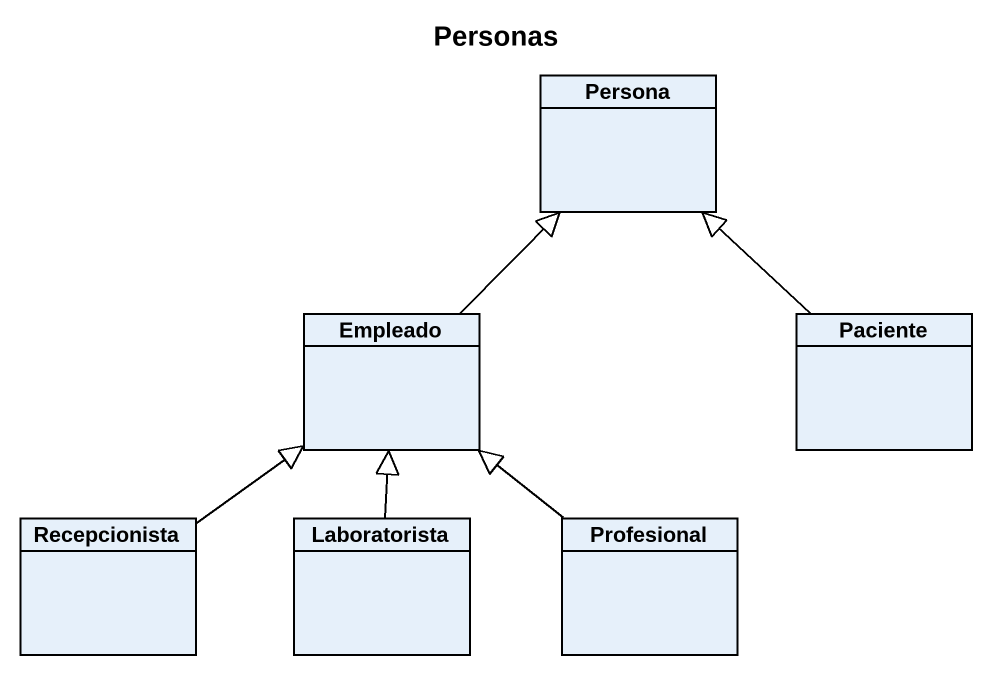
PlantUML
@startuml
title Personas
hide circle
hide empty members
class Persona
class Empleado
class Paciente
class Recepcionista
class Laboratorista
class Profesional
Empleado -up-|> Persona
Paciente -up-|> Persona
Recepcionista -up-|> Empleado
Laboratorista -up-|> Empleado
Profesional -up-|> Empleado
@enduml
